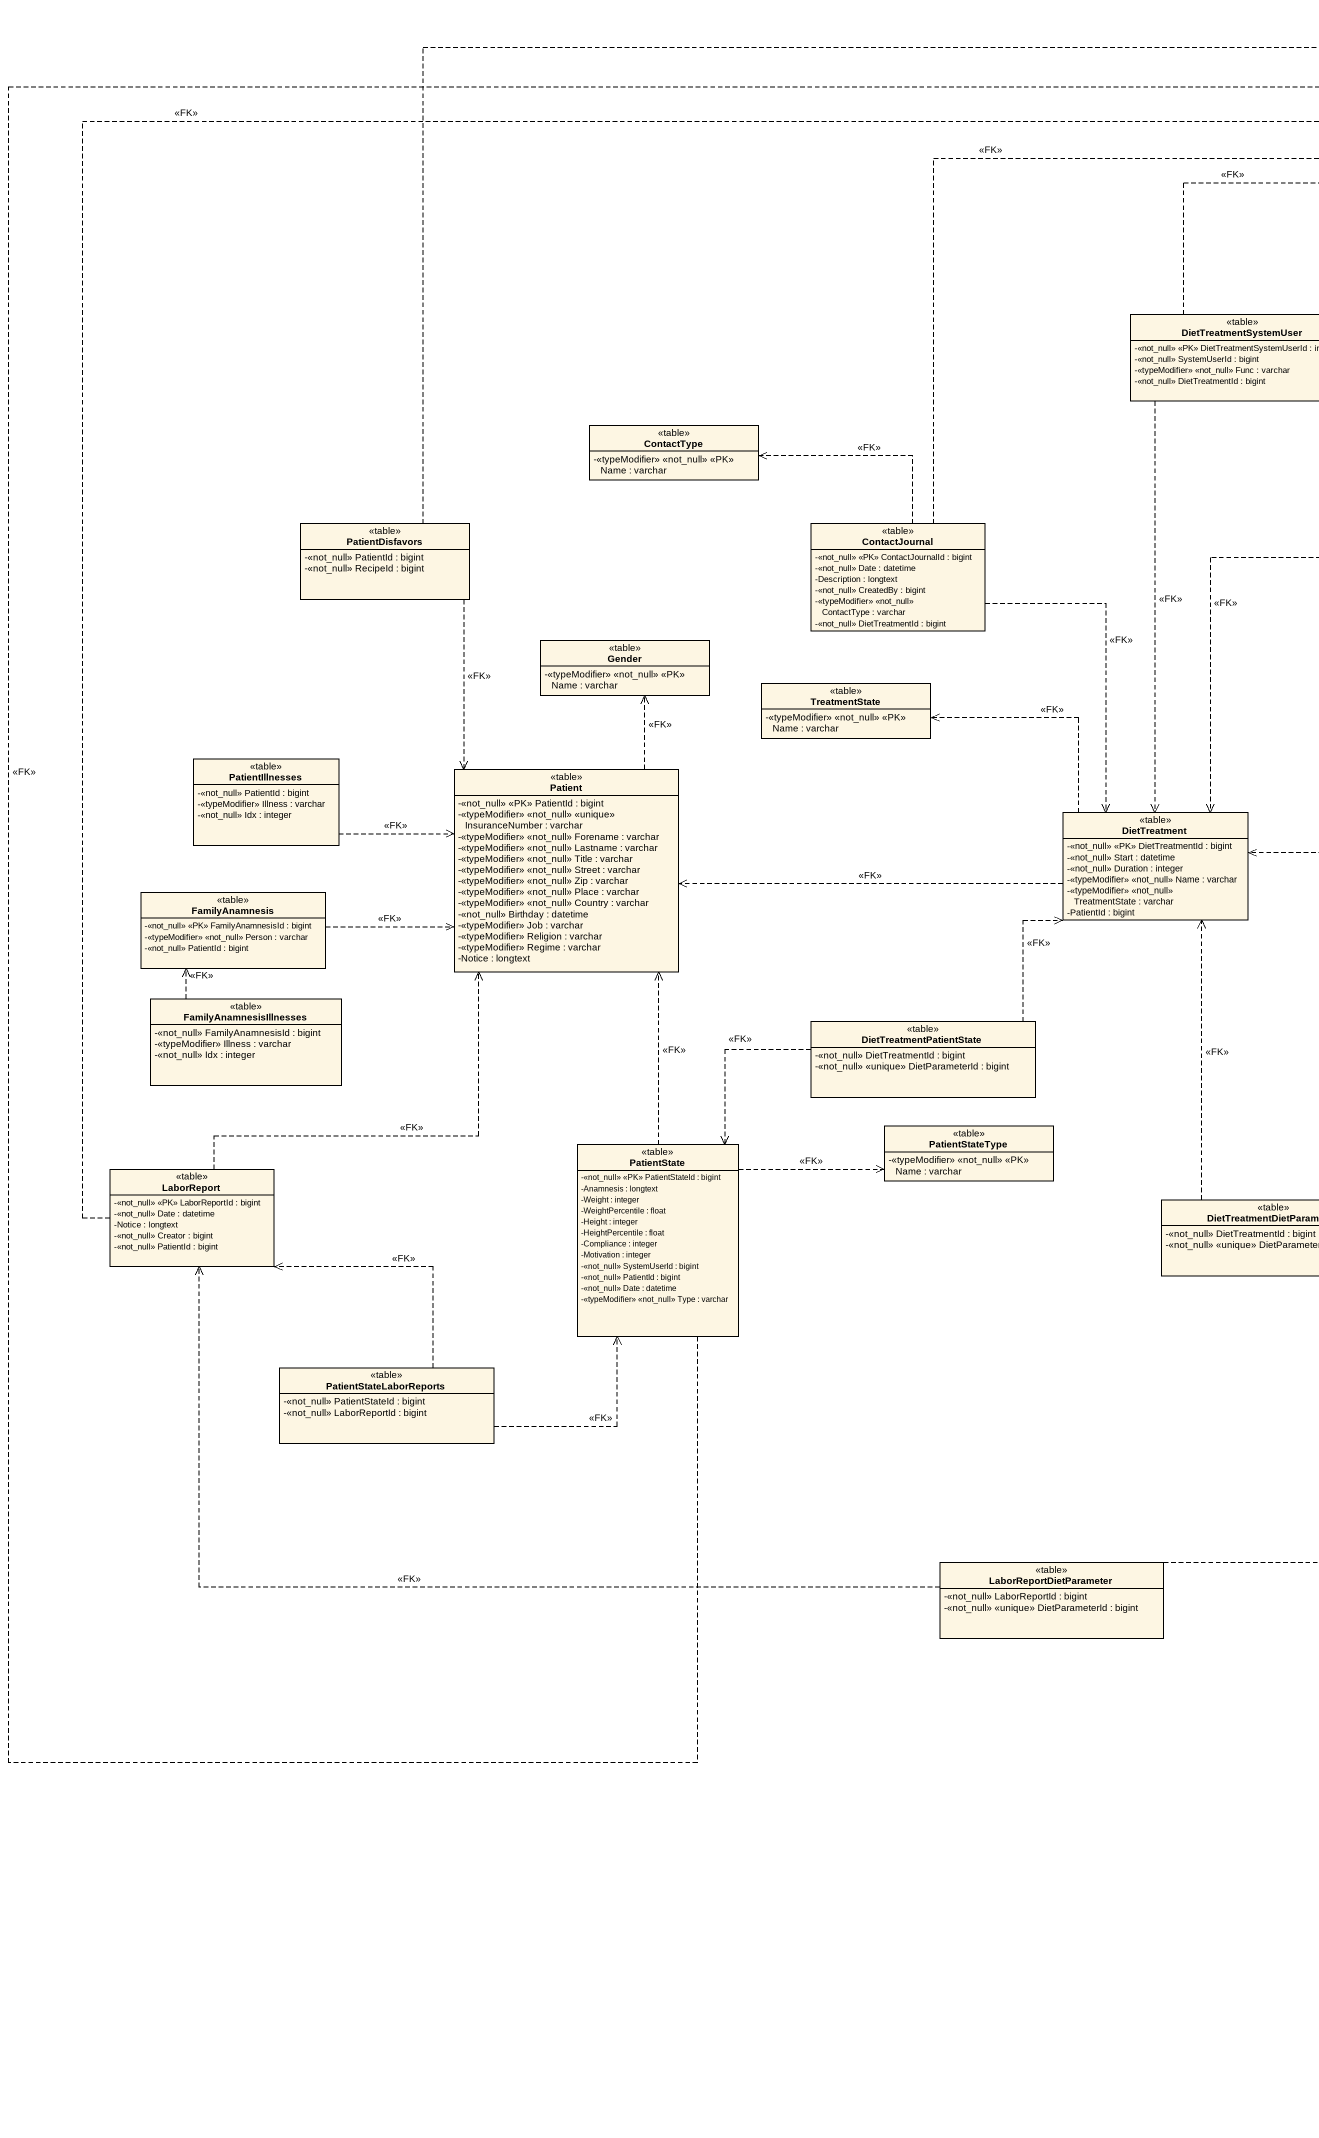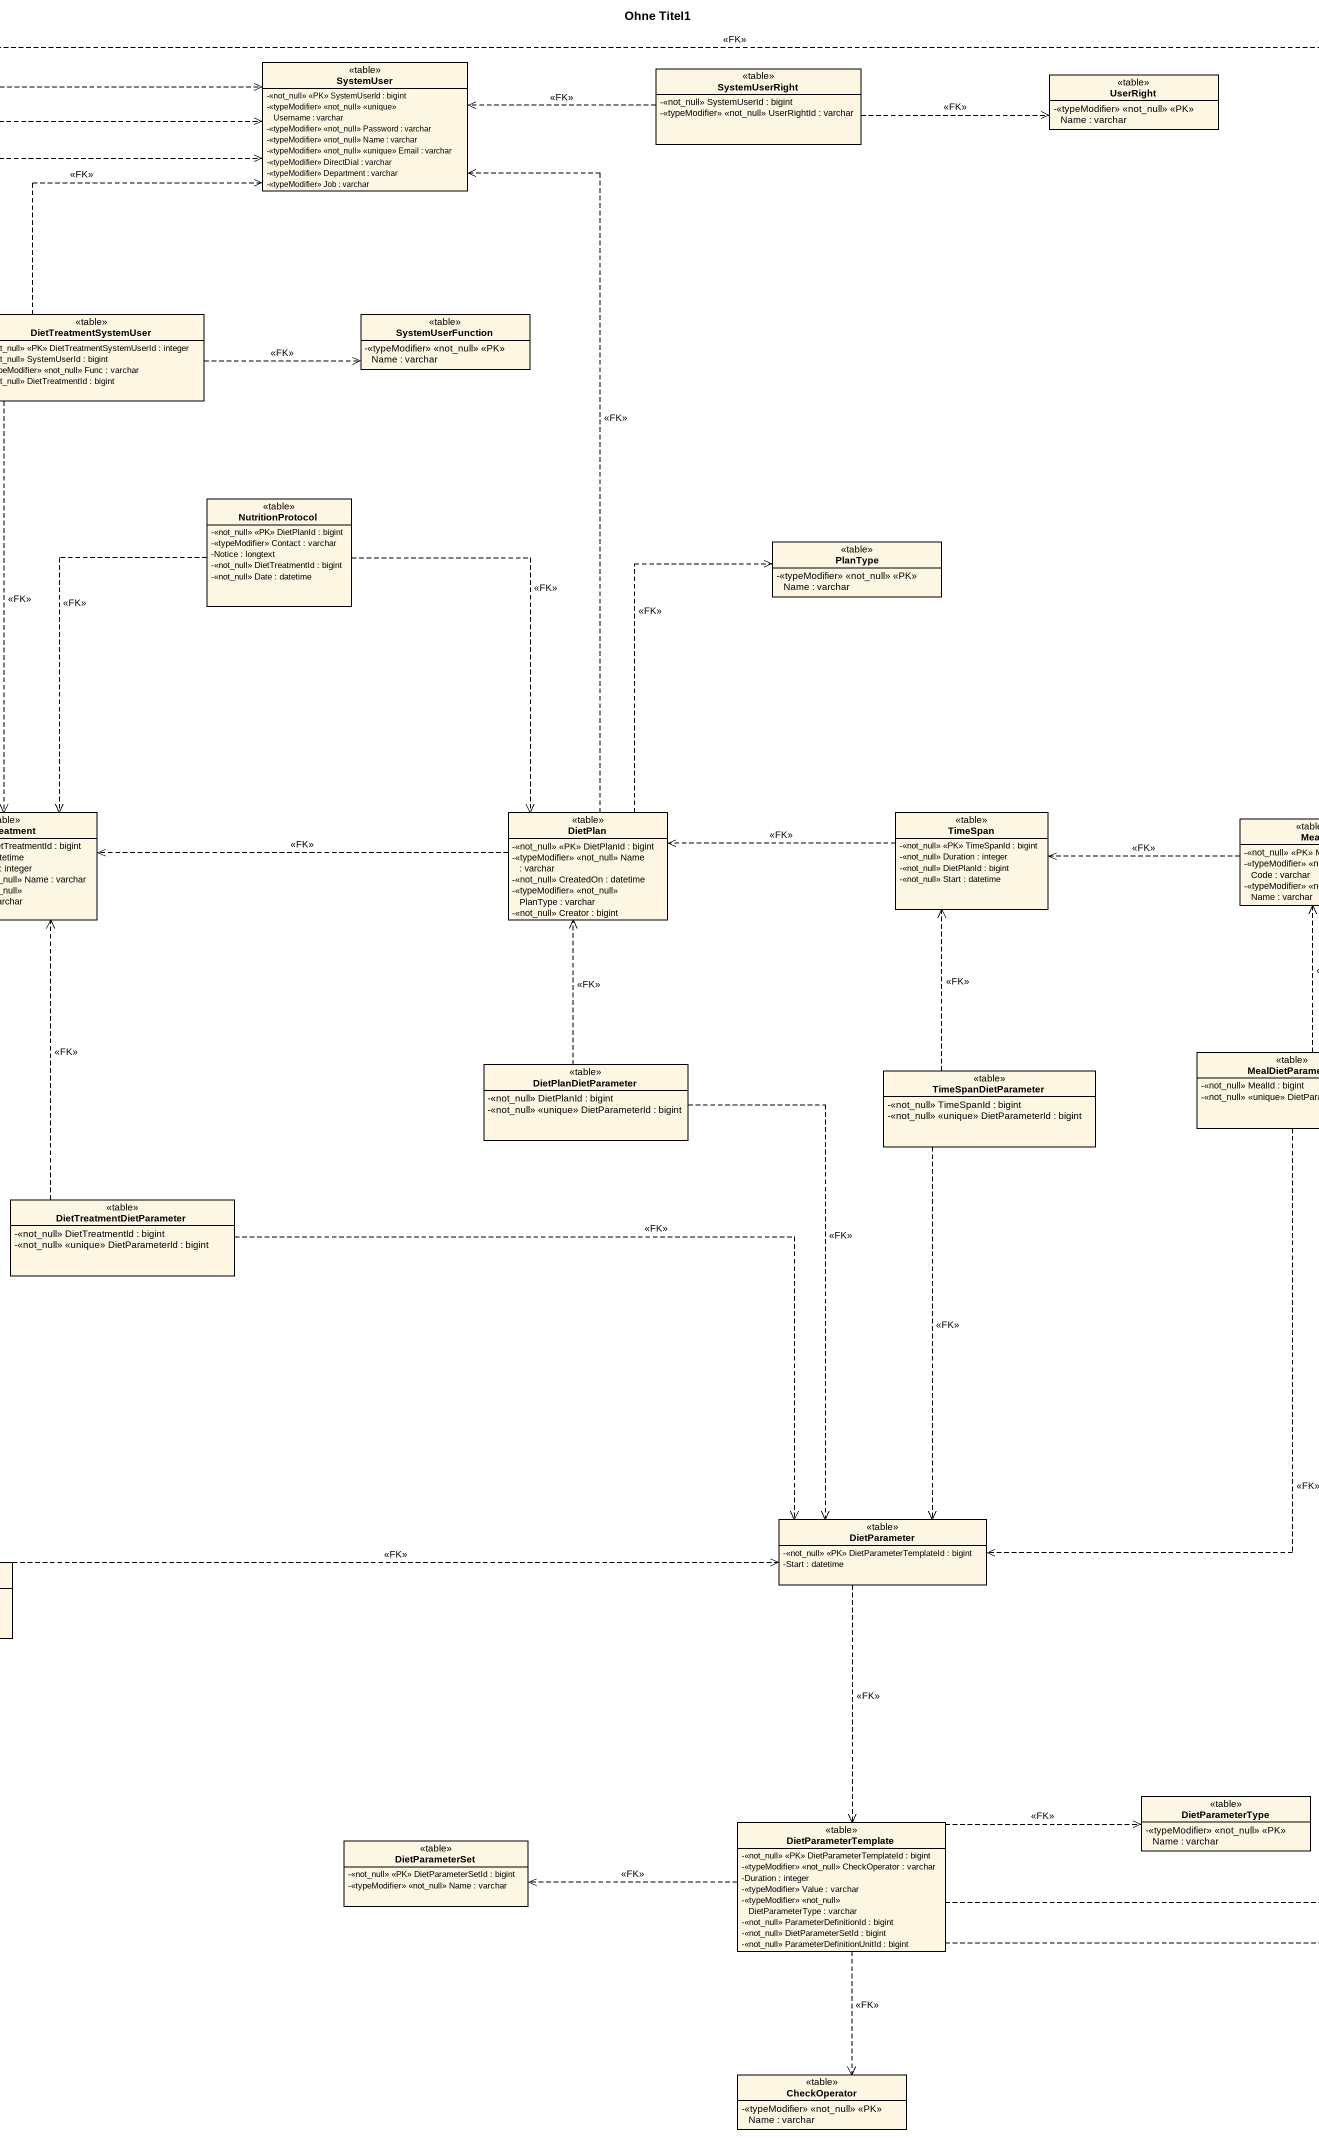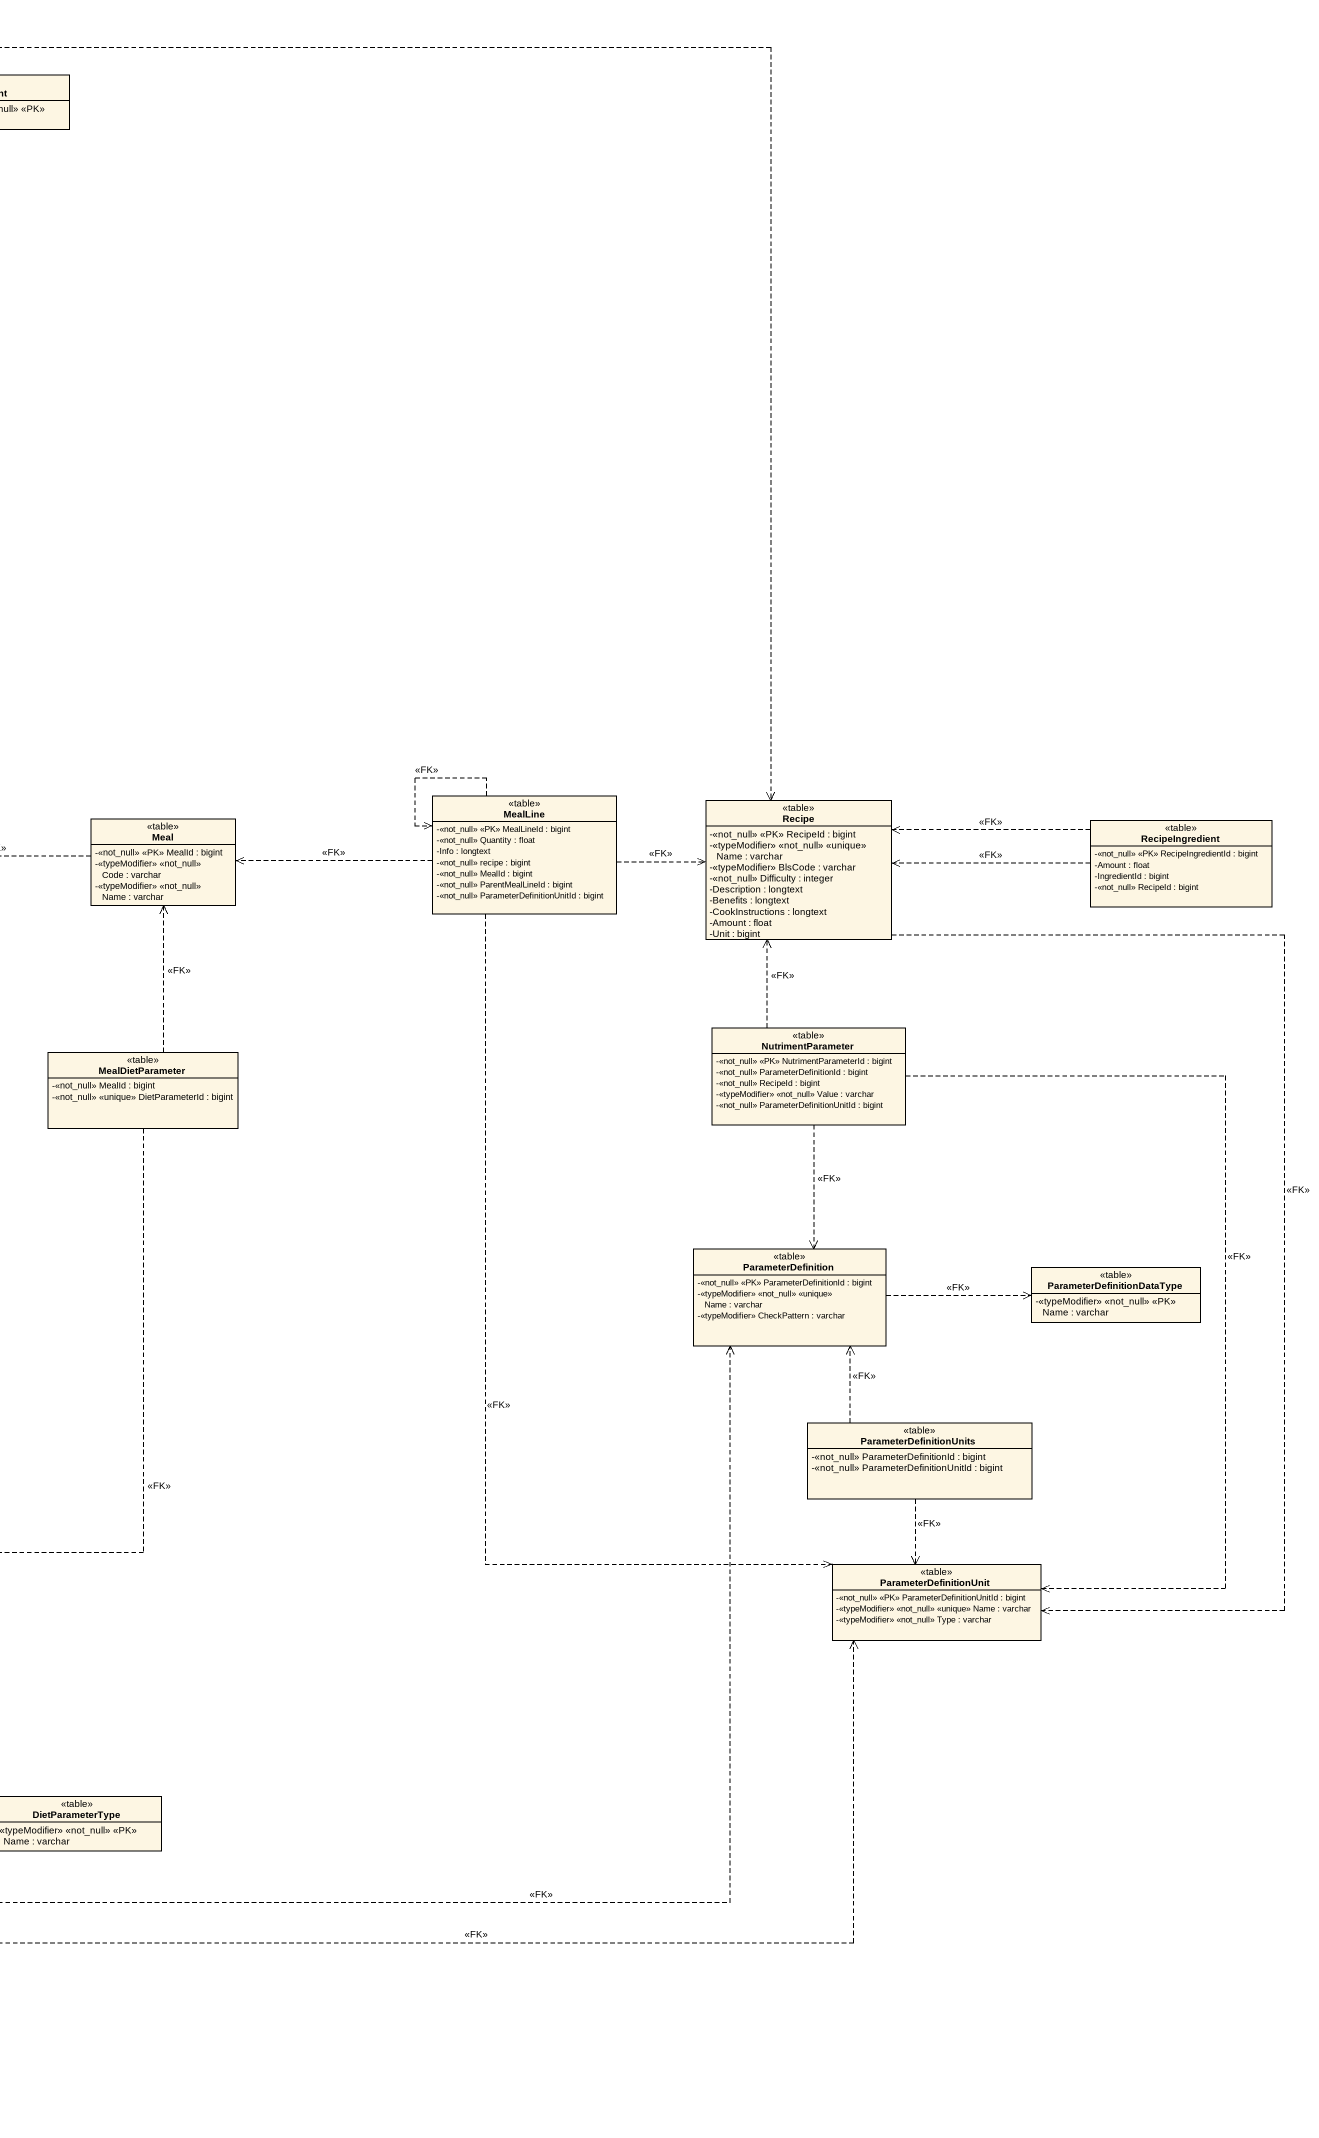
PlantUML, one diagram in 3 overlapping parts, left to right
@startuml
title Ohne Titel1
hide circle
hide empty members
skinparam classAttributeIconSize 0
class SystemUser <<table>> {
  -<<not_null>> <<PK>> SystemUserId : bigint
  -<<typeModifier>> <<not_null>> <<unique>> Username : varchar
  -<<typeModifier>> <<not_null>> Password : varchar
  -<<typeModifier>> <<not_null>> Name : varchar
  -<<typeModifier>> <<not_null>> <<unique>> Email : varchar
  -<<typeModifier>> DirectDial : varchar
  -<<typeModifier>> Department : varchar
  -<<typeModifier>> Job : varchar
}
class SystemUserRight <<table>> {
  -<<not_null>> SystemUserId : bigint
  -<<typeModifier>> <<not_null>> UserRightId : varchar
}
class UserRight <<table>> {
  -<<typeModifier>> <<not_null>> <<PK>> Name : varchar
}
class DietTreatmentSystemUser <<table>> {
  -<<not_null>> <<PK>> DietTreatmentSystemUserId : integer
  -<<not_null>> SystemUserId : bigint
  -<<typeModifier>> <<not_null>> Func : varchar
  -<<not_null>> DietTreatmentId : bigint
}
class SystemUserFunction <<table>> {
  -<<typeModifier>> <<not_null>> <<PK>> Name : varchar
}
class ContactType <<table>> {
  -<<typeModifier>> <<not_null>> <<PK>> Name : varchar
}
class NutritionProtocol <<table>> {
  -<<not_null>> <<PK>> DietPlanId : bigint
  -<<typeModifier>> Contact : varchar
  -Notice : longtext
  -<<not_null>> DietTreatmentId : bigint
  -<<not_null>> Date : datetime
}
class PatientDisfavors <<table>> {
  -<<not_null>> PatientId : bigint
  -<<not_null>> RecipeId : bigint
}
class ContactJournal <<table>> {
  -<<not_null>> <<PK>> ContactJournalId : bigint
  -<<not_null>> Date : datetime
  -Description : longtext
  -<<not_null>> CreatedBy : bigint
  -<<typeModifier>> <<not_null>> ContactType : varchar
  -<<not_null>> DietTreatmentId : bigint
}
class PlanType <<table>> {
  -<<typeModifier>> <<not_null>> <<PK>> Name : varchar
}
class Gender <<table>> {
  -<<typeModifier>> <<not_null>> <<PK>> Name : varchar
}
class TreatmentState <<table>> {
  -<<typeModifier>> <<not_null>> <<PK>> Name : varchar
}
class PatientIllnesses <<table>> {
  -<<not_null>> PatientId : bigint
  -<<typeModifier>> Illness : varchar
  -<<not_null>> Idx : integer
}
class Patient <<table>> {
  -<<not_null>> <<PK>> PatientId : bigint
  -<<typeModifier>> <<not_null>> <<unique>> InsuranceNumber : varchar
  -<<typeModifier>> <<not_null>> Forename : varchar
  -<<typeModifier>> <<not_null>> Lastname : varchar
  -<<typeModifier>> <<not_null>> Title : varchar
  -<<typeModifier>> <<not_null>> Street : varchar
  -<<typeModifier>> <<not_null>> Zip : varchar
  -<<typeModifier>> <<not_null>> Place : varchar
  -<<typeModifier>> <<not_null>> Country : varchar
  -<<not_null>> Birthday : datetime
  -<<typeModifier>> Job : varchar
  -<<typeModifier>> Religion : varchar
  -<<typeModifier>> Regime : varchar
  -Notice : longtext
}
class MealLine <<table>> {
  -<<not_null>> <<PK>> MealLineId : bigint
  -<<not_null>> Quantity : float
  -Info : longtext
  -<<not_null>> recipe : bigint
  -<<not_null>> MealId : bigint
  -<<not_null>> ParentMealLineId : bigint
  -<<not_null>> ParameterDefinitionUnitId : bigint
}
class DietTreatment <<table>> {
  -<<not_null>> <<PK>> DietTreatmentId : bigint
  -<<not_null>> Start : datetime
  -<<not_null>> Duration : integer
  -<<typeModifier>> <<not_null>> Name : varchar
  -<<typeModifier>> <<not_null>> TreatmentState : varchar
  -PatientId : bigint
}
class DietPlan <<table>> {
  -<<not_null>> <<PK>> DietPlanId : bigint
  -<<typeModifier>> <<not_null>> Name : varchar
  -<<not_null>> CreatedOn : datetime
  -<<typeModifier>> <<not_null>> PlanType : varchar
  -<<not_null>> Creator : bigint
}
class TimeSpan <<table>> {
  -<<not_null>> <<PK>> TimeSpanId : bigint
  -<<not_null>> Duration : integer
  -<<not_null>> DietPlanId : bigint
  -<<not_null>> Start : datetime
}
class Meal <<table>> {
  -<<not_null>> <<PK>> MealId : bigint
  -<<typeModifier>> <<not_null>> Code : varchar
  -<<typeModifier>> <<not_null>> Name : varchar
}
class Recipe <<table>> {
  -<<not_null>> <<PK>> RecipeId : bigint
  -<<typeModifier>> <<not_null>> <<unique>> Name : varchar
  -<<typeModifier>> BlsCode : varchar
  -<<not_null>> Difficulty : integer
  -Description : longtext
  -Benefits : longtext
  -CookInstructions : longtext
  -Amount : float
  -Unit : bigint
}
class RecipeIngredient <<table>> {
  -<<not_null>> <<PK>> RecipeIngredientId : bigint
  -Amount : float
  -IngredientId : bigint
  -<<not_null>> RecipeId : bigint
}
class FamilyAnamnesis <<table>> {
  -<<not_null>> <<PK>> FamilyAnamnesisId : bigint
  -<<typeModifier>> <<not_null>> Person : varchar
  -<<not_null>> PatientId : bigint
}
class FamilyAnamnesisIllnesses <<table>> {
  -<<not_null>> FamilyAnamnesisId : bigint
  -<<typeModifier>> Illness : varchar
  -<<not_null>> Idx : integer
}
class DietTreatmentPatientState <<table>> {
  -<<not_null>> DietTreatmentId : bigint
  -<<not_null>> <<unique>> DietParameterId : bigint
}
class NutrimentParameter <<table>> {
  -<<not_null>> <<PK>> NutrimentParameterId : bigint
  -<<not_null>> ParameterDefinitionId : bigint
  -<<not_null>> RecipeId : bigint
  -<<typeModifier>> <<not_null>> Value : varchar
  -<<not_null>> ParameterDefinitionUnitId : bigint
}
class DietPlanDietParameter <<table>> {
  -<<not_null>> DietPlanId : bigint
  -<<not_null>> <<unique>> DietParameterId : bigint
}
class TimeSpanDietParameter <<table>> {
  -<<not_null>> TimeSpanId : bigint
  -<<not_null>> <<unique>> DietParameterId : bigint
}
class MealDietParameter <<table>> {
  -<<not_null>> MealId : bigint
  -<<not_null>> <<unique>> DietParameterId : bigint
}
class PatientState <<table>> {
  -<<not_null>> <<PK>> PatientStateId : bigint
  -Anamnesis : longtext
  -Weight : integer
  -WeightPercentile : float
  -Height : integer
  -HeightPercentile : float
  -Compliance : integer
  -Motivation : integer
  -<<not_null>> SystemUserId : bigint
  -<<not_null>> PatientId : bigint
  -<<not_null>> Date : datetime
  -<<typeModifier>> <<not_null>> Type : varchar
}
class PatientStateType <<table>> {
  -<<typeModifier>> <<not_null>> <<PK>> Name : varchar
}
class LaborReport <<table>> {
  -<<not_null>> <<PK>> LaborReportId : bigint
  -<<not_null>> Date : datetime
  -Notice : longtext
  -<<not_null>> Creator : bigint
  -<<not_null>> PatientId : bigint
}
class DietTreatmentDietParameter <<table>> {
  -<<not_null>> DietTreatmentId : bigint
  -<<not_null>> <<unique>> DietParameterId : bigint
}
class ParameterDefinition <<table>> {
  -<<not_null>> <<PK>> ParameterDefinitionId : bigint
  -<<typeModifier>> <<not_null>> <<unique>> Name : varchar
  -<<typeModifier>> CheckPattern : varchar
}
class ParameterDefinitionDataType <<table>> {
  -<<typeModifier>> <<not_null>> <<PK>> Name : varchar
}
class PatientStateLaborReports <<table>> {
  -<<not_null>> PatientStateId : bigint
  -<<not_null>> LaborReportId : bigint
}
class ParameterDefinitionUnits <<table>> {
  -<<not_null>> ParameterDefinitionId : bigint
  -<<not_null>> ParameterDefinitionUnitId : bigint
}
class DietParameter <<table>> {
  -<<not_null>> <<PK>> DietParameterTemplateId : bigint
  -Start : datetime
}
class LaborReportDietParameter <<table>> {
  -<<not_null>> LaborReportId : bigint
  -<<not_null>> <<unique>> DietParameterId : bigint
}
class ParameterDefinitionUnit <<table>> {
  -<<not_null>> <<PK>> ParameterDefinitionUnitId : bigint
  -<<typeModifier>> <<not_null>> <<unique>> Name : varchar
  -<<typeModifier>> <<not_null>> Type : varchar
}
class DietParameterTemplate <<table>> {
  -<<not_null>> <<PK>> DietParameterTemplateId : bigint
  -<<typeModifier>> <<not_null>> CheckOperator : varchar
  -Duration : integer
  -<<typeModifier>> Value : varchar
  -<<typeModifier>> <<not_null>> DietParameterType : varchar
  -<<not_null>> ParameterDefinitionId : bigint
  -<<not_null>> DietParameterSetId : bigint
  -<<not_null>> ParameterDefinitionUnitId : bigint
}
class DietParameterType <<table>> {
  -<<typeModifier>> <<not_null>> <<PK>> Name : varchar
}
class DietParameterSet <<table>> {
  -<<not_null>> <<PK>> DietParameterSetId : bigint
  -<<typeModifier>> <<not_null>> Name : varchar
}
class CheckOperator <<table>> {
  -<<typeModifier>> <<not_null>> <<PK>> Name : varchar
}
SystemUserRight .left.> SystemUser : <<FK>>
SystemUserRight .right.> UserRight : <<FK>>
DietTreatmentSystemUser .up.> SystemUser : <<FK>>
DietTreatmentSystemUser .right.> SystemUserFunction : <<FK>>
DietTreatmentSystemUser ..> DietTreatment : <<FK>>
NutritionProtocol ..> DietTreatment : <<FK>>
NutritionProtocol ..> DietPlan : <<FK>>
PatientDisfavors ..> Patient : <<FK>>
PatientDisfavors .right.> Recipe : <<FK>>
ContactJournal .up.> SystemUser : <<FK>>
ContactJournal .left.> ContactType : <<FK>>
ContactJournal ..> DietTreatment : <<FK>>
PatientIllnesses .right.> Patient : <<FK>>
Patient .up.> Gender : <<FK>>
MealLine ..> MealLine : <<FK>>
MealLine .left.> Meal : <<FK>>
MealLine .right.> Recipe : <<FK>>
MealLine ..> ParameterDefinitionUnit : <<FK>>
DietTreatment .left.> TreatmentState : <<FK>>
DietTreatment .left.> Patient : <<FK>>
DietPlan .up.> SystemUser : <<FK>>
DietPlan .up.> PlanType : <<FK>>
DietPlan .left.> DietTreatment : <<FK>>
TimeSpan .left.> DietPlan : <<FK>>
Meal .left.> TimeSpan : <<FK>>
Recipe ..> ParameterDefinitionUnit : <<FK>>
RecipeIngredient .left.> Recipe : <<FK>>
RecipeIngredient .left.> Recipe : <<FK>>
FamilyAnamnesis .right.> Patient : <<FK>>
FamilyAnamnesisIllnesses .up.> FamilyAnamnesis : <<FK>>
DietTreatmentPatientState .up.> DietTreatment : <<FK>>
DietTreatmentPatientState ..> PatientState : <<FK>>
NutrimentParameter .up.> Recipe : <<FK>>
NutrimentParameter ..> ParameterDefinition : <<FK>>
NutrimentParameter ..> ParameterDefinitionUnit : <<FK>>
DietPlanDietParameter .up.> DietPlan : <<FK>>
DietPlanDietParameter ..> DietParameter : <<FK>>
TimeSpanDietParameter .up.> TimeSpan : <<FK>>
TimeSpanDietParameter ..> DietParameter : <<FK>>
MealDietParameter .up.> Meal : <<FK>>
MealDietParameter ..> DietParameter : <<FK>>
PatientState .up.> SystemUser : <<FK>>
PatientState .up.> Patient : <<FK>>
PatientState .right.> PatientStateType : <<FK>>
LaborReport .up.> SystemUser : <<FK>>
LaborReport .up.> Patient : <<FK>>
DietTreatmentDietParameter .up.> DietTreatment : <<FK>>
DietTreatmentDietParameter .right.> DietParameter : <<FK>>
ParameterDefinition .right.> ParameterDefinitionDataType : <<FK>>
PatientStateLaborReports .up.> PatientState : <<FK>>
PatientStateLaborReports .up.> LaborReport : <<FK>>
ParameterDefinitionUnits .up.> ParameterDefinition : <<FK>>
ParameterDefinitionUnits ..> ParameterDefinitionUnit : <<FK>>
DietParameter ..> DietParameterTemplate : <<FK>>
LaborReportDietParameter .left.> LaborReport : <<FK>>
LaborReportDietParameter .right.> DietParameter : <<FK>>
DietParameterTemplate .right.> ParameterDefinition : <<FK>>
DietParameterTemplate .right.> ParameterDefinitionUnit : <<FK>>
DietParameterTemplate .right.> DietParameterType : <<FK>>
DietParameterTemplate .left.> DietParameterSet : <<FK>>
DietParameterTemplate ..> CheckOperator : <<FK>>
@enduml
